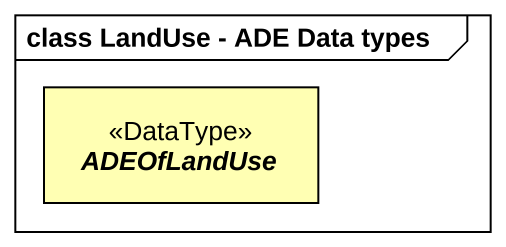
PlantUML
@startuml
mainframe class LandUse - ADE Data types
hide circle
hide empty members
abstract class ADEOfLandUse <<DataType>> #FFFFB3
@enduml
